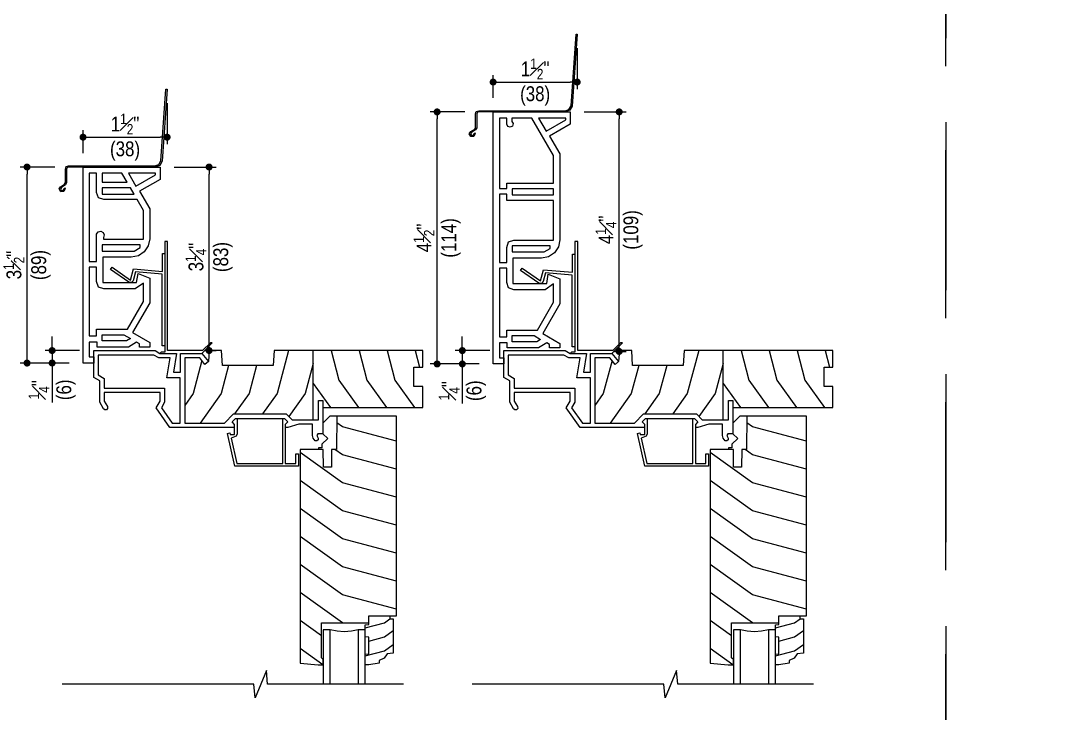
# Model space of a CAD drawing. Extents: x 0 to 323, y 0 to 44.
# Drawn here: x 255.48 to 273.85, y 19.94 to 32.31 of the extents above; entities that cross this region are included whole.
import ezdxf

# ---------------------------------------------------------------- set-up
doc = ezdxf.new("R2010")
doc.units = 0
doc.header["$LTSCALE"] = 6
doc.header["$MEASUREMENT"] = 0
doc.linetypes.add('DASHED', pattern=[0.75, 0.5, -0.25])
doc.layers.get('0').update_dxf_attribs({"linetype": 'CONTINUOUS'})
doc.layers.get('Defpoints').update_dxf_attribs({"linetype": 'CONTINUOUS'})
doc.layers.add('A-ANNO-DIMS', color=3, linetype='CONTINUOUS')
doc.layers.add('A-ANNO-TEXT', color=4, linetype='CONTINUOUS')
doc.layers.add('A-DETL-MCUT', color=6, linetype='CONTINUOUS', lineweight=20)
doc.layers.add('A-DETL-PATT', color=8, linetype='CONTINUOUS', lineweight=5)
doc.layers.add('PLOT VIEW', color=1, linetype='DASHED', plot=False)
doc.styles.add('ADF Text', font='FRABK.TTF', dxfattribs={"width": 0.85})
doc.dimstyles.new('ADF 3 inches equals 1 foot', dxfattribs={"dimtxt": 0.265625, "dimasz": 0.125, "dimexe": 0.125, "dimexo": 0.25, "dimgap": 0.03125, "dimtad": 1, "dimdec": 6, "dimzin": 3, "dimdsep": 46, "dimlunit": 4, "dimtxsty": 'ADF Text', "dimblk": 'DOT', "dimcen": 0, "dimclrd": 256, "dimclre": 256, "dimclrt": 256, "dimadec": 0, "dimazin": 0, "dimtfac": 0.7, "dimtdec": 6, "dimtix": 1, "dimtmove": 0, "dimatfit": 0, "dimldrblk": 'DOT', "dimfxl": 0, "dimfrac": 1, "dimtolj": 1, "dimtzin": 4, "dimlwd": -1, "dimlwe": -1, "dimarcsym": 0})

# ---------------------------------------------------------------- blocks, each defined once
blk = doc.blocks.new('200 Series Sections')
at = {"layer": 'PLOT VIEW'}
blk.add_lwpolyline([(0, 44), (34, 44), (34, 0), (0, 0)], close=True, dxfattribs=at)
blk = doc.blocks.new('Fibrex Trim Clip')
at = {"layer": 'A-DETL-MCUT'}
blk.add_lwpolyline([(-0.642, 1.133), (-0.971, 1.363), (-0.943, 1.403), (-0.614, 1.174), (-0.561, 1.373), (-0.041, 1.328), (-0.041, 1.649), (0, 1.649), (0, 0), (-0.048, 0), (-0.048, 1.279), (-0.523, 1.32), (-0.566, 1.161), (-0.597, 1.127)], close=True, dxfattribs=at)
blk = doc.blocks.new('Drip Cap for Fibrex Trim')
at = {"layer": 'A-DETL-PATT', "color": 145}
blk.add_lwpolyline([(-1.819, -1.76), (-1.825, -1.792), (-1.845, -1.828), (-1.9, -1.829), (-1.927, -1.781), (-1.901, -1.741), (-1.83, -1.695), (-1.814, -1.667), (-1.814, -1.425), (-1.801, -1.382), (-1.758, -1.369), (-0.217, -1.369), (-0.146, -1.343), (-0.109, -1.278), (-0.02, 0.001), (0, 0), (-0.09, -1.284), (-0.132, -1.359), (-0.213, -1.389), (-1.755, -1.389), (-1.785, -1.398), (-1.794, -1.428), (-1.794, -1.673), (-1.815, -1.709), (-1.887, -1.756), (-1.904, -1.782), (-1.889, -1.809), (-1.858, -1.808), (-1.843, -1.78)], close=True, dxfattribs=at)
blk = doc.blocks.new('3 1_2 Flat Casing Fibrex')
at = {"layer": 'A-DETL-MCUT'}
for points in [[(1, 0.082), (1, 0), (0.817, 0), (0.817, 0.06), (0.767, 0.089), (0.619, 0), (0.06, 0), (0.06, 0.09), (-0.078, 0.09), (-0.078, -0.175), (0, -0.175), (0, -0.285), (-0.188, -0.285), (-0.188, 3.215), (1.187, 3.215), (1.187, 2.994), (0.818, 2.781), (1, 2.467), (1, 1.933), (0.975, 1.807), (0.904, 1.701), (0.798, 1.63), (0.672, 1.605), (0.162, 1.605), (0.162, 1.15), (0.766, 1.15), (0.795, 1.316), (1, 1.232), (1, 0.787), (0.695, 0.258)], [(0.052, 2.762), (0.052, 3.105), (-0.078, 3.105), (-0.078, 1.525), (0.052, 1.525), (0.052, 2.015), (0.079, 2.055), (0.126, 2.068), (0.17, 2.048), (0.19, 2.003), (0.177, 1.956), (0.177, 1.925), (0.89, 1.925), (0.89, 2.437), (0.777, 2.632), (0.182, 2.632), (0.083, 2.663)], [(0.152, 3.105), (0.152, 2.942), (0.599, 2.942), (0.504, 3.105)], [(1.106, 3.105), (0.62, 3.105), (0.755, 2.871), (1.106, 3.074)], [(0.152, 2.842), (0.152, 2.732), (0.72, 2.732), (0.656, 2.842)], [(0.152, 1.825), (0.152, 1.715), (0.72, 1.715), (0.829, 1.778), (0.829, 1.825)], [(0.182, 1.04), (0.083, 1.071), (0.052, 1.17), (0.052, 1.425), (-0.078, 1.425), (-0.078, 0.2), (0.052, 0.2), (0.052, 0.32), (0.603, 0.32), (0.89, 0.816), (0.89, 1.143), (0.741, 1.04)], [(0.588, 0.11), (0.152, 0.11), (0.152, 0.22), (0.54, 0.22), (0.658, 0.152)]]:
    blk.add_lwpolyline(points, close=True, dxfattribs=at)
blk = doc.blocks.new('4 1_2 Flat Casing Fibrex')
at = {"layer": 'A-DETL-MCUT'}
for points in [[(0.818, 3.781), (1, 3.467), (1, 1.933), (0.975, 1.807), (0.904, 1.701), (0.798, 1.63), (0.672, 1.605), (0.162, 1.605), (0.162, 1.15), (0.766, 1.15), (0.795, 1.316), (1, 1.232), (1, 0.787), (0.695, 0.258), (1, 0.082), (1, 0), (0.817, 0), (0.817, 0.06), (0.767, 0.089), (0.619, 0), (0.06, 0), (0.06, 0.09), (-0.078, 0.09), (-0.078, -0.175), (0, -0.175), (0, -0.285), (-0.188, -0.285), (-0.188, 4.215), (1.187, 4.215), (1.187, 3.994)], [(0.153, 3.962), (0.113, 3.941), (0.07, 3.956), (0.052, 3.998), (0.052, 4.105), (-0.078, 4.105), (-0.078, 2.849), (0.052, 2.849), (0.052, 2.942), (0.89, 2.942), (0.89, 3.437), (0.504, 4.105), (0.142, 4.105), (0.142, 4.044), (0.165, 4.006)], [(0.755, 3.871), (1.106, 4.074), (1.106, 4.105), (0.62, 4.105)], [(0.89, 2.842), (0.152, 2.842), (0.152, 2.732), (0.89, 2.732)], [(-0.078, 2.749), (-0.078, 1.525), (0.052, 1.525), (0.052, 1.795), (0.083, 1.894), (0.182, 1.925), (0.89, 1.925), (0.89, 2.632), (0.052, 2.632), (0.052, 2.749)], [(0.152, 1.715), (0.72, 1.715), (0.829, 1.778), (0.829, 1.825), (0.152, 1.825)], [(0.083, 1.071), (0.052, 1.17), (0.052, 1.425), (-0.078, 1.425), (-0.078, 0.2), (0.052, 0.2), (0.052, 0.32), (0.603, 0.32), (0.89, 0.816), (0.89, 1.143), (0.741, 1.04), (0.182, 1.04)], [(0.588, 0.11), (0.152, 0.11), (0.152, 0.22), (0.54, 0.22), (0.658, 0.152)]]:
    blk.add_lwpolyline(points, close=True, dxfattribs=at)
blk = doc.blocks.new('_DOT')
at = {"color": 0, "linetype": 'ByBlock'}
blk.add_line((-0.5, 0), (-1, 0), dxfattribs=at)
at = {"color": 0, "linetype": 'ByBlock', "const_width": 0.5}
blk.add_lwpolyline([(-0.25, 0, 1), (0.25, 0, 1)], format="xyb", close=True, dxfattribs=at)
blk = doc.blocks.new('*D156')
at = {"layer": 'A-ANNO-DIMS', "transparency": 16777216}
for p, q in [((256.089, 29.7), (255.468, 29.7)), ((255.593, 26.325), (255.593, 29.575)), ((256.343, 26.2), (255.468, 26.2))]:
    blk.add_line(p, q, dxfattribs=at)
at = {"layer": 'Defpoints', "color": 0, "transparency": 16777216}
for p in [(255.593, 29.7), (256.339, 29.7), (256.593, 26.2)]:
    blk.add_point(p, dxfattribs=at)
at = {"layer": 'A-ANNO-DIMS', "transparency": 16777216, "xscale": 0.125, "yscale": 0.125, "zscale": 0.125}
for p, rotation in [((255.593, 29.7), 90), ((255.593, 26.2), 270)]:
    blk.add_blockref('_DOT', p, dxfattribs=dict(at, rotation=rotation))
at = {"layer": 'A-ANNO-DIMS', "transparency": 16777216, "insert": (255.593, 27.95), "char_height": 0.26562, "attachment_point": 5, "rotation": 90, "style": 'ADF Text'}
blk.add_mtext('\\A1;3{\\H0.700000x;\\S1#2;}"\\P\\f [;\\fFranklin Gothic Book;(89)\\f]', dxfattribs=at)
blk = doc.blocks.new('*D157')
at = {"layer": 'A-ANNO-DIMS', "transparency": 16777216}
for p, q in [((258.218, 29.7), (258.969, 29.7)), ((258.844, 26.548), (258.844, 29.575)), ((258.761, 26.423), (258.969, 26.423))]:
    blk.add_line(p, q, dxfattribs=at)
at = {"layer": 'Defpoints', "color": 0, "transparency": 16777216}
for p in [(257.968, 29.7), (258.844, 29.7), (258.511, 26.423)]:
    blk.add_point(p, dxfattribs=at)
at = {"layer": 'A-ANNO-DIMS', "transparency": 16777216, "xscale": 0.125, "yscale": 0.125, "zscale": 0.125}
for p, rotation in [((258.844, 29.7), 90), ((258.844, 26.423), 270)]:
    blk.add_blockref('_DOT', p, dxfattribs=dict(at, rotation=rotation))
at = {"layer": 'A-ANNO-DIMS', "transparency": 16777216, "insert": (258.844, 28.093), "char_height": 0.26562, "attachment_point": 5, "rotation": 90, "style": 'ADF Text'}
blk.add_mtext('\\A1;3{\\H0.700000x;\\S1#4;}"\\P\\f [;\\fFranklin Gothic Book;(83)\\f]', dxfattribs=at)
blk = doc.blocks.new('*D158')
at = {"layer": 'A-ANNO-DIMS', "transparency": 16777216}
for p, q in [((263.412, 30.684), (262.791, 30.684)), ((262.916, 26.309), (262.916, 30.559)), ((263.666, 26.184), (262.791, 26.184))]:
    blk.add_line(p, q, dxfattribs=at)
at = {"layer": 'Defpoints', "color": 0, "transparency": 16777216}
for p in [(262.916, 30.684), (263.662, 30.684), (263.916, 26.184)]:
    blk.add_point(p, dxfattribs=at)
at = {"layer": 'A-ANNO-DIMS', "transparency": 16777216, "xscale": 0.125, "yscale": 0.125, "zscale": 0.125}
for p, rotation in [((262.916, 30.684), 90), ((262.916, 26.184), 270)]:
    blk.add_blockref('_DOT', p, dxfattribs=dict(at, rotation=rotation))
at = {"layer": 'A-ANNO-DIMS', "transparency": 16777216, "insert": (262.916, 28.434), "char_height": 0.26562, "attachment_point": 5, "rotation": 90, "style": 'ADF Text'}
blk.add_mtext('\\A1;4{\\H0.700000x;\\S1#2;}"\\P\\f [;\\fFranklin Gothic Book;(114)\\f]', dxfattribs=at)
blk = doc.blocks.new('*D159')
at = {"layer": 'A-ANNO-DIMS', "transparency": 16777216}
for p, q in [((265.541, 30.684), (266.292, 30.684)), ((266.167, 26.532), (266.167, 30.559)), ((266.084, 26.407), (266.292, 26.407))]:
    blk.add_line(p, q, dxfattribs=at)
at = {"layer": 'Defpoints', "color": 0, "transparency": 16777216}
for p in [(265.291, 30.684), (266.167, 30.684), (265.834, 26.407)]:
    blk.add_point(p, dxfattribs=at)
at = {"layer": 'A-ANNO-DIMS', "transparency": 16777216, "xscale": 0.125, "yscale": 0.125, "zscale": 0.125}
for p, rotation in [((266.167, 30.684), 90), ((266.167, 26.407), 270)]:
    blk.add_blockref('_DOT', p, dxfattribs=dict(at, rotation=rotation))
at = {"layer": 'A-ANNO-DIMS', "transparency": 16777216, "insert": (266.167, 28.577), "char_height": 0.26562, "attachment_point": 5, "rotation": 90, "style": 'ADF Text'}
blk.add_mtext('\\A1;4{\\H0.700000x;\\S1#4;}"\\P\\f [;\\fFranklin Gothic Book;(109)\\f]', dxfattribs=at)
blk = doc.blocks.new('*D161')
at = {"layer": 'A-ANNO-DIMS', "transparency": 16777216}
for p, q in [((258.094, 30.839), (258.094, 30.108)), ((256.593, 29.95), (256.593, 30.358)), ((256.718, 30.233), (257.969, 30.233))]:
    blk.add_line(p, q, dxfattribs=at)
at = {"layer": 'Defpoints', "color": 0, "transparency": 16777216}
for p in [(258.094, 31.089), (258.094, 30.233), (256.593, 29.7)]:
    blk.add_point(p, dxfattribs=at)
at = {"layer": 'A-ANNO-DIMS', "transparency": 16777216, "xscale": 0.125, "yscale": 0.125, "zscale": 0.125, "rotation": 180}
blk.add_blockref('_DOT', (256.593, 30.233), dxfattribs=at)
at = {"layer": 'A-ANNO-DIMS', "transparency": 16777216, "xscale": 0.125, "yscale": 0.125, "zscale": 0.125}
blk.add_blockref('_DOT', (258.094, 30.233), dxfattribs=at)
at = {"layer": 'A-ANNO-DIMS', "transparency": 16777216, "insert": (257.343, 30.233), "char_height": 0.26562, "attachment_point": 5, "style": 'ADF Text'}
blk.add_mtext('\\A1;1{\\H0.700000x;\\S1#2;}"\\P\\f [;\\fFranklin Gothic Book;(38)\\f]', dxfattribs=at)
blk = doc.blocks.new('*D162')
at = {"layer": 'A-ANNO-DIMS', "transparency": 16777216}
for p, q in [((265.417, 31.823), (265.417, 31.092)), ((263.916, 30.934), (263.916, 31.342)), ((264.041, 31.217), (265.292, 31.217))]:
    blk.add_line(p, q, dxfattribs=at)
at = {"layer": 'Defpoints', "color": 0, "transparency": 16777216}
for p in [(265.417, 32.073), (265.417, 31.217), (263.916, 30.684)]:
    blk.add_point(p, dxfattribs=at)
at = {"layer": 'A-ANNO-DIMS', "transparency": 16777216, "xscale": 0.125, "yscale": 0.125, "zscale": 0.125, "rotation": 180}
blk.add_blockref('_DOT', (263.916, 31.217), dxfattribs=at)
at = {"layer": 'A-ANNO-DIMS', "transparency": 16777216, "xscale": 0.125, "yscale": 0.125, "zscale": 0.125}
blk.add_blockref('_DOT', (265.417, 31.217), dxfattribs=at)
at = {"layer": 'A-ANNO-DIMS', "transparency": 16777216, "insert": (264.666, 31.217), "char_height": 0.26562, "attachment_point": 5, "style": 'ADF Text'}
blk.add_mtext('\\A1;1{\\H0.700000x;\\S1#2;}"\\P\\f [;\\fFranklin Gothic Book;(38)\\f]', dxfattribs=at)
blk = doc.blocks.new('400 Series Shaded Inswing Stile')
at = {"layer": 'A-DETL-MCUT', "color": 145}
for p, q in [((-3.5, 0.632), (-4.469, 0.632)), ((-4.469, 0.132), (-3.5, 0.132))]:
    blk.add_line(p, q, dxfattribs=at)
blk.add_lwpolyline([(-3.375, -0.024), (-3.375, 0.819), (-3.25, 0.819), (-3.25, 1.313), (0.313, 1.313), (0.313, 0.25), (-0.281, 0.24), (-0.281, 0.156), (-0.594, 0.151), (-0.594, 0.012), (-0.281, 0.007), (-0.281, -0.406), (-4.094, -0.406), (-4.125, -0.087), (-4.125, 0.007), (-4.031, 0.007), (-4, -0.024)], close=True, dxfattribs=at)
for points in [[(-4.008, 1.093), (-4.047, 1.005), (-4.094, 1.005), (-4.125, 0.819), (-4.125, 0.757), (-3.934, 0.757), (-3.929, 0.819), (-3.633, 0.819), (-3.628, 0.757), (-3.411, 0.757), (-3.406, 0.819), (-3.25, 0.819), (-3.25, 1.195), (-3.307, 1.195), (-3.307, 1.257), (-3.917, 1.257), (-3.927, 1.147), (-4.008, 1.093)], [(-4.469, 0.757), (-3.5, 0.757), (-3.5, 0.632), (-3.527, 0.51), (-3.536, 0.382), (-3.527, 0.254), (-3.5, 0.132), (-3.5, 0.007), (-4.469, 0.007)], [(0.313, 0.25), (0.313, 0.125), (0.19, 0), (0, 0), (-0.085, 0.086), (-0.187, -0.018), (-0.25, -0.018), (-0.25, -0.08), (-0.281, -0.08)]]:
    blk.add_lwpolyline(points, dxfattribs=at)
at = {"layer": 'A-DETL-MCUT', "color": 145, "const_width": 0.0000001}
for points in [[(-3.875, 0.632), (-3.875, 0.132)], [(-3.686, 0.132), (-3.686, 0.171), (-3.567, 0.219), (-3.567, 0.545), (-3.686, 0.593), (-3.686, 0.632)]]:
    blk.add_lwpolyline(points, dxfattribs=at)
at = {"layer": 'A-DETL-PATT', "color": 145}
for points in [[(-3.131, 1.313), (-2.875, 0.348), (-2.336, -0.406)], [(-2.631, 1.313), (-2.375, 0.348), (-1.836, -0.406)], [(-2.131, 1.313), (-1.875, 0.348), (-1.336, -0.406)], [(-1.631, 1.313), (-1.375, 0.348), (-0.836, -0.406)], [(-1.131, 1.313), (-0.875, 0.348), (-0.336, -0.406)], [(-0.631, 1.313), (-0.375, 0.348), (-0.281, 0.216)], [(-0.131, 1.313), (0.125, 0.348), (0.196, 0.248)], [(-3.968, 0.757), (-3.878, 1.098), (-3.764, 1.257)], [(-3.701, 0.819), (-3.628, 1.098), (-3.514, 1.257)], [(-3.468, 0.757), (-3.378, 1.098), (-3.307, 1.197)], [(-3.375, 0.348), (-2.836, -0.406)], [(-4.125, -0.002), (-3.836, -0.406)], [(-3.609, -0.024), (-3.336, -0.406)]]:
    blk.add_lwpolyline(points, dxfattribs=at)
blk = doc.blocks.new('400 Series Shaded Inswing Head No Fin')
at = {"layer": 'A-DETL-MCUT', "color": 145}
for points in [[(-3.359, -1.375), (-4.513, -1.375), (-4.758, -1.024), (-4.688, -0.902), (-4.688, -0.75), (-5.688, -0.75), (-5.688, -0.902), (-5.631, -1.001), (-5.626, -1.032), (-5.645, -1.057), (-5.676, -1.06), (-5.7, -1.041), (-5.768, -0.924), (-5.768, -0.543), (-5.875, -0.481), (-5.875, 0), (-4.778, 0), (-4.692, -0.05), (-4.398, -0.05), (-4.451, -0.387), (-4.324, -0.387), (-4.324, -0.05), (-3.944, -0.05), (-3.825, -0.198), (-3.888, -0.248), (-3.982, -0.13), (-4.248, -0.13), (-4.248, -1.295), (-3.54, -1.295), (-3.377, -1.131), (-2.436, -1.131), (-2.333, -1.235), (-1.862, -1.235), (-1.862, -0.891), (-1.782, -0.891), (-1.782, -1.485), (-1.872, -1.485), (-1.892, -1.519), (-1.866, -1.564), (-1.866, -1.595), (-1.893, -1.61), (-1.921, -1.61), (-1.958, -1.565), (-1.969, -1.516), (-1.969, -1.315), (-2.213, -1.315), (-2.407, -1.375), (-2.453, -1.375)], [(-1.782, -1.016), (0, -1.016), (0, -0.64), (-0.156, -0.64), (-0.156, -0.298), (0, -0.298), (0, 0), (-2.655, 0), (-2.669, -0.266), (-3.576, -0.266), (-3.59, 0), (-3.81, 0), (-3.825, -0.198)], [(-1.956, -1.235), (-1.956, 0)], [(-3.312, -1.211), (-3.312, -1.487), (-3.33, -1.53), (-3.42, -1.566), (-3.319, -2.016), (-2.5, -2.016), (-2.5, -1.211), (-2.469, -1.211), (-2.408, -1.273), (-2.453, -1.318), (-2.453, -2.016), (-2.266, -2.016), (-2.266, -1.844), (-2.219, -1.844), (-2.219, -2.063), (-3.356, -2.063), (-3.488, -1.479), (-3.445, -1.47), (-3.438, -1.5), (-3.359, -1.5), (-3.359, -1.318), (-3.405, -1.273), (-3.344, -1.211), (-2.5, -1.211)]]:
    blk.add_lwpolyline(points, dxfattribs=at)
blk.add_lwpolyline([(-5.688, -0.497), (-5.688, -0.67), (-4.608, -0.67), (-4.608, -0.924), (-4.664, -1.02), (-4.471, -1.295), (-4.328, -1.295), (-4.328, -0.487), (-4.568, -0.487), (-4.512, -0.13), (-4.713, -0.13), (-4.8, -0.08), (-5.795, -0.08), (-5.795, -0.435)], close=True, dxfattribs=at)
at = {"layer": 'A-DETL-PATT', "color": 145}
for points in [[(-2.394, 0), (-2.598, -0.768), (-2.858, -1.131)], [(-1.637, 0), (-1.497, -0.529), (-1.149, -1.016)], [(-1.137, 0), (-0.997, -0.529), (-0.649, -1.016)], [(-0.637, 0), (-0.497, -0.529), (-0.149, -1.016)], [(-0.137, 0), (-0.058, -0.298)], [(-3.942, -0.18), (-4.098, -0.768), (-4.248, -0.978)], [(-3.465, -0.266), (-3.598, -0.768), (-3.975, -1.295)], [(-2.965, -0.266), (-3.098, -0.768), (-3.358, -1.131)], [(-1.956, -0.232), (-2.098, -0.768), (-2.39, -1.177)], [(-1.956, -0.587), (-1.649, -1.016)]]:
    blk.add_lwpolyline(points, dxfattribs=at)
at = {"layer": 'A-DETL-MCUT', "xscale": -1, "rotation": 270}
blk.add_blockref('400 Series Shaded Inswing Stile', (-1.782, -1.485), dxfattribs=at)
blk = doc.blocks.new('Shaded Breakline 2')
at = {"layer": 'A-DETL-MCUT', "color": 145}
blk.add_lwpolyline([(3.048, 0), (0.624, 0), (0.602, 0.244), (0.398, -0.244), (0.376, 0), (-3.048, 0)], dxfattribs=at)
blk = doc.blocks.new('*D246')
at = {"layer": 'A-ANNO-DIMS', "transparency": 16777216}
for p, q in [((256.041, 26.548), (256.041, 26.673)), ((256.531, 26.423), (255.916, 26.423)), ((256.041, 26.423), (256.041, 26.2)), ((256.341, 26.2), (255.916, 26.2)), ((256.041, 26.075), (256.041, 25.493))]:
    blk.add_line(p, q, dxfattribs=at)
at = {"layer": 'Defpoints', "color": 0, "transparency": 16777216}
for p in [(256.041, 26.423), (256.781, 26.423), (256.591, 26.2)]:
    blk.add_point(p, dxfattribs=at)
at = {"layer": 'A-ANNO-DIMS', "transparency": 16777216, "xscale": 0.125, "yscale": 0.125, "zscale": 0.125}
for p, rotation in [((256.041, 26.423), 270), ((256.041, 26.2), 90)]:
    blk.add_blockref('_DOT', p, dxfattribs=dict(at, rotation=rotation))
at = {"layer": 'A-ANNO-DIMS', "transparency": 16777216, "insert": (256.041, 25.722), "char_height": 0.26562, "attachment_point": 5, "rotation": 90, "style": 'ADF Text'}
blk.add_mtext('\\A1;{\\H0.700000x;\\S1#4;}"\\P\\f [;\\fFranklin Gothic Book;(6)\\f]', dxfattribs=at)
blk = doc.blocks.new('*D247')
at = {"layer": 'A-ANNO-DIMS', "transparency": 16777216}
for p, q in [((263.366, 26.548), (263.366, 26.673)), ((263.856, 26.423), (263.241, 26.423)), ((263.366, 26.423), (263.366, 26.184)), ((263.666, 26.184), (263.241, 26.184)), ((263.366, 26.059), (263.366, 25.477))]:
    blk.add_line(p, q, dxfattribs=at)
at = {"layer": 'Defpoints', "color": 0, "transparency": 16777216}
for p in [(263.366, 26.423), (264.106, 26.423), (263.916, 26.184)]:
    blk.add_point(p, dxfattribs=at)
at = {"layer": 'A-ANNO-DIMS', "transparency": 16777216, "xscale": 0.125, "yscale": 0.125, "zscale": 0.125}
for p, rotation in [((263.366, 26.423), 270), ((263.366, 26.184), 90)]:
    blk.add_blockref('_DOT', p, dxfattribs=dict(at, rotation=rotation))
at = {"layer": 'A-ANNO-DIMS', "transparency": 16777216, "insert": (263.366, 25.706), "char_height": 0.26562, "attachment_point": 5, "rotation": 90, "style": 'ADF Text'}
blk.add_mtext('\\A1;{\\H0.700000x;\\S1#4;}"\\P\\f [;\\fFranklin Gothic Book;(6)\\f]', dxfattribs=at)

msp = doc.modelspace()

# ---------------------------------------------------------------- linework, layer by layer
at = {"layer": 'A-DETL-MCUT', "color": 145}
for points in [[(258.7139723, 26.3729173), (258.9004077, 26.5593526), (258.8694718, 26.563772), (258.728617, 26.4229173), (258.103617, 26.4229173), (258.103617, 28.3729173), (258.053617, 28.3729173), (258.053617, 26.4229173), (258.053617, 26.3927006), (257.9902944, 26.3926989), (257.9661025, 26.3729173)], [(266.0370236, 26.3729173), (266.223459, 26.5593526), (266.192523, 26.563772), (266.0516683, 26.4229173), (265.4266683, 26.4229173), (265.4266683, 28.3729173), (265.3766683, 28.3729173), (265.3766683, 26.4229173), (265.3766683, 26.3927006), (265.3133457, 26.3926989), (265.2891538, 26.3729173)]]:
    msp.add_lwpolyline(points, dxfattribs=at)

# ---------------------------------------------------------------- block references
at = {"layer": 'A-ANNO-TEXT'}
for p in [(238.0000016, -0.0000001), (272.0000016, -0.0000001)]:
    msp.add_blockref('200 Series Sections', p, dxfattribs=at)
at = {"layer": 'A-DETL-MCUT'}
for name, p in [('Drip Cap for Fibrex Trim', (265.4166683, 32.0729366)), ('Drip Cap for Fibrex Trim', (258.093617, 31.0889366)), ('4 1_2 Flat Casing Fibrex', (264.106047, 26.4694173)), ('3 1_2 Flat Casing Fibrex', (256.7829957, 26.4854173)), ('Fibrex Trim Clip', (258.053617, 26.5084959)), ('Fibrex Trim Clip', (265.3766683, 26.4924959)), ('400 Series Shaded Inswing Head No Fin', (262.6579957, 26.4229173)), ('400 Series Shaded Inswing Head No Fin', (269.981047, 26.4229173)), ('Shaded Breakline 2', (259.2657307, 20.4689813)), ('Shaded Breakline 2', (266.588782, 20.4689813))]:
    msp.add_blockref(name, p, dxfattribs=at)

# ---------------------------------------------------------------- dimensions: what is measured, and where the dimension line sits
at = {"layer": 'A-ANNO-DIMS'}
for base, p1, p2, picture, middle in [((265.4166683, 31.2170577), (263.9161683, 30.6844173), (265.4166683, 32.0729366), '*D162', (264.6664183, 31.2170577)), ((258.093617, 30.2330577), (256.593117, 29.7004173), (258.093617, 31.0889366), '*D161', (257.343367, 30.2330577))]:
    dim = msp.add_linear_dim(base=base, p1=p1, p2=p2, dimstyle='ADF 3 inches equals 1 foot', override={"dimdec": 4, "dimpost": '\\X\\f'}, dxfattribs=at)
    dim.commit()
    dim.dimension.update_dxf_attribs({"geometry": picture, "text_midpoint": middle, "dimtype": 160})
for base, p1, p2, picture, middle in [((262.9161683, 30.6844173), (263.9161683, 26.1844173), (263.6617639, 30.6844173), '*D158', (262.9161683, 28.4344173)), ((266.1666683, 30.6844173), (265.8336858, 26.4069173), (265.2911683, 30.6844173), '*D159', (266.1666683, 28.5769173)), ((255.593117, 29.7004173), (256.593117, 26.2004173), (256.3387126, 29.7004173), '*D156', (255.593117, 27.9504173)), ((258.843617, 29.7004173), (258.5106345, 26.4229173), (257.968117, 29.7004173), '*D157', (258.843617, 28.0929173)), ((256.040677, 26.4229173), (256.5912383, 26.2004173), (256.781117, 26.4229173), '*D246', (256.040677, 25.7218026)), ((263.365607, 26.4229173), (263.9161683, 26.1844173), (264.106047, 26.4229173), '*D247', (263.365607, 25.7058026))]:
    dim = msp.add_linear_dim(base=base, p1=p1, p2=p2, angle=90, dimstyle='ADF 3 inches equals 1 foot', override={"dimdec": 4, "dimpost": '\\X\\f'}, dxfattribs=at)
    dim.commit()
    dim.dimension.update_dxf_attribs({"geometry": picture, "text_midpoint": middle, "dimtype": 160})

doc.saveas('drawing.dxf')
